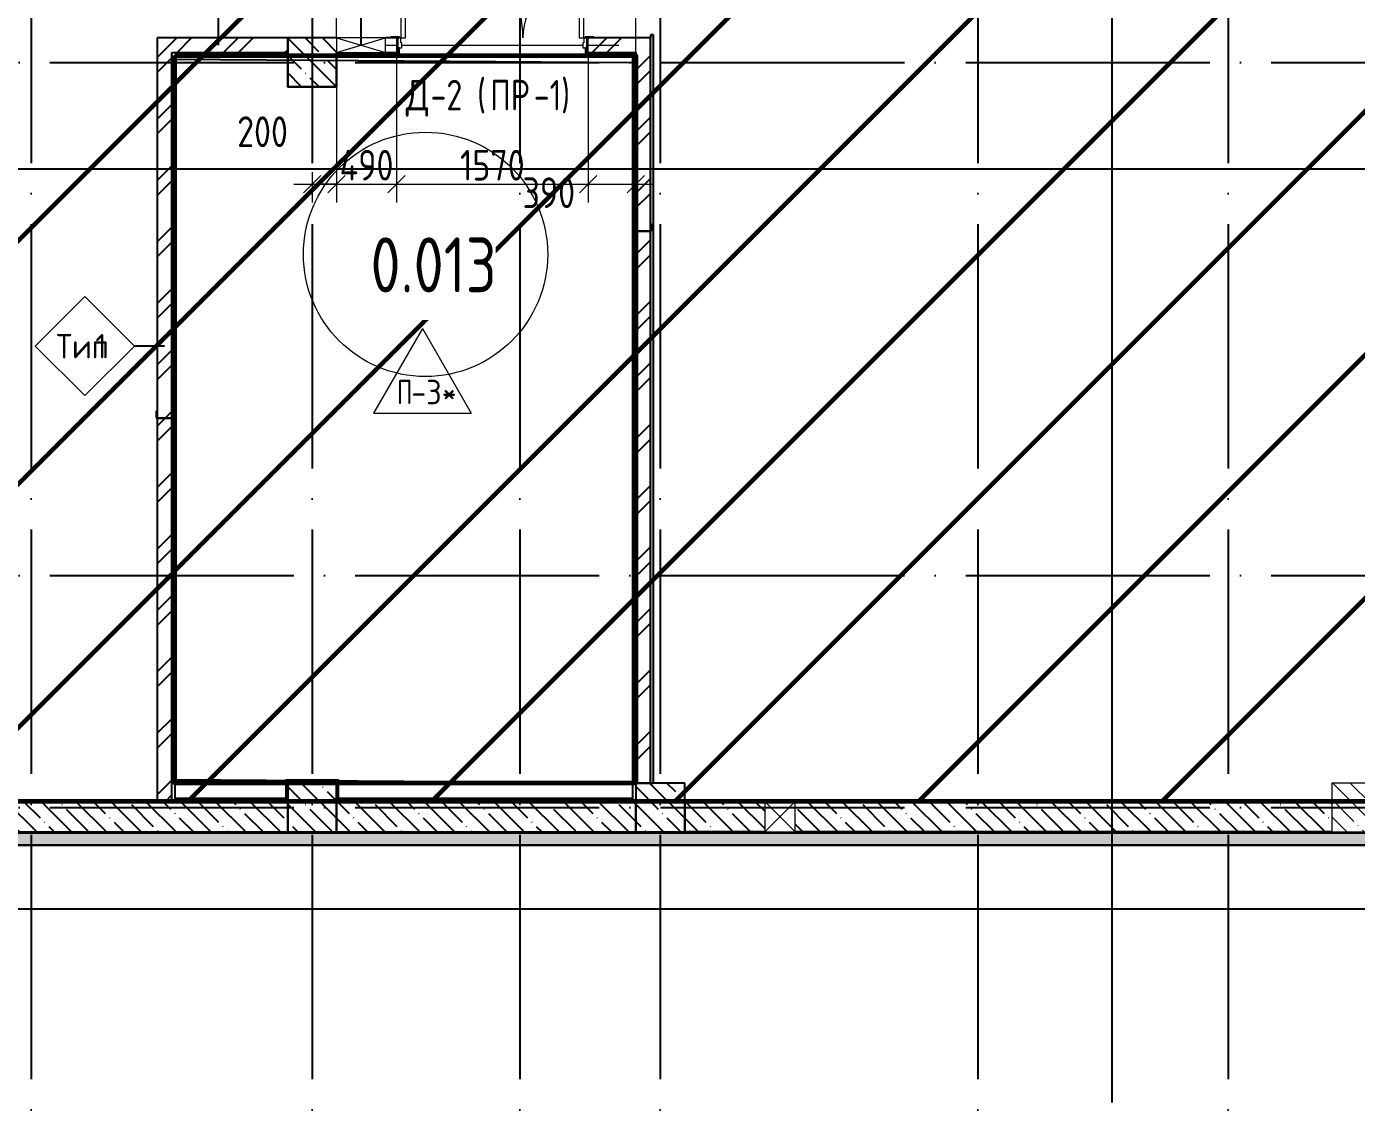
# Model space of a CAD drawing. Header units: millimetres. Extents: x -68946 to 288321, y -402657 to 324925.
# Drawn here: x 90517 to 101406, y 141134 to 150015 of the extents above; entities that cross this region are included whole.
import ezdxf

# ---------------------------------------------------------------- set-up
doc = ezdxf.new("R2010")
doc.units = ezdxf.units.MM
doc.linetypes.add('ADSK_Линия сетки', pattern=[2500, 2000, -250, 0, -250])
doc.layers.get('Defpoints').update_dxf_attribs({"color": 250})
for name, color, linetype, lineweight in [('3.4) ПТ-5         4 вып', 150, 'Continuous', 60), ('A-ANNO-DIMS', 250, 'Continuous', 9), ('A-AREA-BNDY', 7, 'Continuous', 5), ('A-AREA-IDEN', 250, 'Continuous', 9), ('A-DETL-1', 250, 'Continuous', 53), ('A-DETL-GENF', 250, 'Continuous', 9), ('A-DETL-GENF-1', 250, 'Continuous', 5), ('A-DOOR', 250, 'Continuous', 5), ('A-DOOR-1', 250, 'Continuous', 13), ('A-DOOR-FRAM', 250, 'Continuous', 5), ('A-DOOR-IDEN', 7, 'Continuous', 9), ('A-FLOR-IDEN', 7, 'Continuous', 9), ('A-GENM-1', 250, 'Continuous', 5), ('A-GENM-2', 250, 'Continuous', 5), ('A-GLAZ', 250, 'Continuous', 5), ('A-GLAZ-IDEN', 7, 'Continuous', 9), ('A-WALL', 250, 'Continuous', 9), ('A-WALL-1', 250, 'Continuous', 50), ('A-WALL-2', 250, 'Continuous', 5), ('A-WALL-3', 250, 'Continuous', 13), ('A-WALL-FNSH-1', 250, 'Continuous', 5), ('A-WALL-IDEN', 7, 'Continuous', 9), ('G-ANNO-SYMB-3', 250, 'Continuous', 9), ('I-WALL-1', 250, 'Continuous', 5), ('S-COLS', 7, 'Continuous', 9), ('S-COLS-1', 250, 'Continuous', 5), ('S-COLS-2', 250, 'Continuous', 5), ('Оси-1', 250, 'ADSK_Линия сетки', 9)]:
    doc.layers.add(name, color=color, linetype=linetype, lineweight=lineweight)
doc.layers.add('A-GLAZ-1', color=7, linetype='Continuous', lineweight=5, true_color=0x7f7f7f)
doc.styles.add('GOST Common_1', font='', dxfattribs={"width": 0.9, "height": 250})
doc.styles.add('GOST Common_2', font='', dxfattribs={"width": 0.8, "height": 349.9999999999996})
doc.styles.add('ISOCPEUR', font='isocpeur.ttf', dxfattribs={"width": 0.8, "height": 99.99999999999997})
doc.styles.add('ISOCPEUR_1', font='isocpeur.ttf', dxfattribs={"width": 0.9, "height": 249.9999999999997})
doc.styles.add('А3', font='ГОСТ тип А.ttf')
doc.styles.get('GOST Common_1').set_extended_font_data('GOST Common')
doc.styles.get('GOST Common_2').set_extended_font_data('GOST Common')
doc.dimstyles.new('ADSK_Основной_2_5_мм', dxfattribs={"dimscale": 304.8, "dimtxt": 0.8248974707039101, "dimasz": 0.4639107611548557, "dimexe": 0.4921259842519685, "dimexo": 0.001614586562506458, "dimgap": 0.09842519685039369, "dimtad": 1, "dimdec": 0, "dimlfac": 304.8, "dimdsep": 46, "dimtxsty": 'GOST Common_1', "dimblk1": 'OBLIQUE', "dimblk2": 'OBLIQUE', "dimsah": 1, "dimcen": 0.09, "dimdle": 0.4921259842519685, "dimazin": 0, "dimtfac": 1, "dimtdec": 4, "dimtix": 1, "dimtmove": 0, "dimatfit": 3, "dimfxl": 1, "dimtvp": 1, "dimtolj": 1, "dimtzin": 0, "dimlwd": 9, "dimlwe": 9, "dimarcsym": 2})
doc.dimstyles.new('ADSK_Основной_2_5_мм_1', dxfattribs={"dimscale": 304.8, "dimtxt": 0.8248974707039101, "dimasz": 0.4639107611548557, "dimexe": 0.4921259842519685, "dimexo": 0.001614586562506458, "dimgap": 0.09842519685039369, "dimtad": 1, "dimdec": 0, "dimlfac": 304.8, "dimdsep": 46, "dimtxsty": 'GOST Common_1', "dimblk1": 'OBLIQUE', "dimblk2": 'OBLIQUE', "dimsah": 1, "dimcen": 0.09, "dimdle": 0.4921259842519685, "dimazin": 0, "dimtfac": 1, "dimtdec": 4, "dimtix": 1, "dimtmove": 1, "dimatfit": 3, "dimfxl": 1, "dimtvp": 1, "dimtolj": 1, "dimtzin": 0, "dimlwd": 9, "dimlwe": 9, "dimarcsym": 2})
pattern_1 = [(45, (12755.57844451608, 117197.2719631676), (-251.4471713899363, 251.4471713899363), []), (45, (12755.57844451608, 117578.2719631676), (-251.4471713899363, 251.4471713899363), [])]
pattern_2 = [(135, (12755.57844451608, 117197.2719631676), (-142.5612123685822, -142.5612123685822), []), (135, (12898.14044451607, 117197.2719631676), (-142.5612123685822, -142.5612123685822), [252.016, -50.403, 3.353, -47.05])]

# ---------------------------------------------------------------- blocks, each defined once
blk = doc.blocks.new('Дверь_СКБ_2Ст - СОШ_Дв_1570_1550_x2100h _пр_ завертка-35617996-АР1_Маркировочный план подвала_ Блок 2_ 3')
at = {"layer": 'A-DOOR'}
h = blk.add_hatch(dxfattribs=at)
h.set_pattern_fill('FP_10', color=256, style=0, pattern_type=2)
h.set_pattern_definition([(135, (1501.411, 124.685), (-14.14213562373095, -14.14213562373095), []), (225, (1501.411, 124.685), (14.14213562373095, -14.14213562373095), [])])
h.paths.add_polyline_path([(797.4999999999529, 60.00000000011197), (787.4999999999509, 60.00000000011197), (787.4999999999509, -59.99999999989973), (797.4999999999529, -59.99999999989973)])
at = {"layer": 'A-DOOR-FRAM'}
h = blk.add_hatch(dxfattribs=at)
h.set_pattern_fill('FP_11', color=256, style=0, pattern_type=2)
h.set_pattern_definition([(45, (-621.384, 124.685), (-14.14213562373095, 14.14213562373095), []), (135, (-621.384, 124.685), (-14.14213562373095, -14.14213562373095), [])])
h.paths.add_polyline_path([(-762.5000000000518, 60.00000000010764), (-772.5000000000496, 60.00000000010764), (-772.500000000054, -59.99999999989973), (-762.5000000000518, -59.99999999989973)])
at = {"layer": 'A-DOOR'}
for centre, radius, start, end in [((-737.5000000000126, 59.99999999999682), 1000.000000000001, 1.399444059843948e-13, 90.00000000000017), ((762.4999999999858, 60.00000000000166), 499.9999999999999, 89.99999999999984, 179.9999999999998)]:
    blk.add_arc(centre, radius, start, end, dxfattribs=at)
at = {"layer": 'A-DOOR-1'}
for p, q in [((-737.500000000014, 1059.999999999996), (-737.5000000000091, 59.99999999999624)), ((-697.5000000000139, 1059.999999999997), (-737.500000000014, 1059.999999999996)), ((-697.5000000000091, 59.99999999999638), (-697.5000000000139, 1059.999999999997)), ((762.499999999994, 560.0000000000074), (722.499999999994, 560.0000000000076)), ((722.499999999994, 560.0000000000076), (722.4999999999916, 60.00000000000734)), ((762.4999999999915, 60.00000000000713), (762.499999999994, 560.0000000000074)), ((-737.5000000000091, 59.99999999999624), (-697.5000000000091, 59.99999999999638)), ((722.4999999999916, 60.00000000000734), (762.4999999999915, 60.00000000000713))]:
    blk.add_line(p, q, dxfattribs=at)
at = {"layer": 'A-DOOR-FRAM'}
for p, q in [((-747.5000000000055, 67.99999999999713), (-817.5000000000058, 67.99999999999713)), ((-817.5000000000058, 67.99999999999713), (-817.5000000000058, 59.99999999999623)), ((-817.5000000000058, 59.99999999999623), (-747.5000000000055, 59.99999999999623)), ((-762.5000000000057, 59.99999999999682), (-772.500000000006, 59.99999999999682)), ((-772.500000000006, 59.99999999999682), (-772.500000000006, -60.00000000001034)), ((-737.5000000000085, 60.00000000000005), (-762.5000000000088, 60.00000000000005)), ((-762.5000000000088, 60.00000000000005), (-762.5000000000088, -19.99999999999992)), ((-762.5000000000057, -60.00000000001034), (-762.5000000000057, 59.99999999999682)), ((-747.5000000000055, 59.99999999999623), (-747.5000000000055, 67.99999999999713)), ((-737.5000000000085, 20.00000000000079), (-737.5000000000085, 60.00000000000005)), ((-727.5000000000097, 20.00000000000079), (-737.5000000000085, 20.00000000000079)), ((-727.5000000000097, -19.99999999999992), (-727.5000000000097, 20.00000000000079)), ((762.499999999991, 20.00000000000079), (752.4999999999906, 20.00000000000079)), ((752.4999999999906, 20.00000000000079), (752.4999999999906, -19.99999999999992)), ((762.499999999991, 60.00000000000005), (762.499999999991, 20.00000000000079)), ((787.4999999999912, 60.00000000000005), (762.499999999991, 60.00000000000005)), ((842.4999999999952, 67.99999999998292), (772.4999999999952, 67.99999999998292)), ((772.4999999999952, 67.99999999998292), (772.4999999999952, 59.99999999997173)), ((772.4999999999952, 59.99999999997173), (842.4999999999952, 59.99999999997171)), ((787.4999999999912, -19.99999999999992), (787.4999999999912, 60.00000000000005)), ((797.4999999999958, 59.99999999999655), (787.4999999999945, 59.99999999999655)), ((787.4999999999945, 59.99999999999655), (787.4999999999945, -60.00000000001062)), ((797.4999999999958, -60.00000000001062), (797.4999999999958, 59.99999999999655)), ((842.4999999999952, 59.99999999997171), (842.4999999999952, 67.99999999998292)), ((-747.5000000000055, -60.0000000000035), (-817.5000000000058, -60.0000000000035)), ((-817.5000000000058, -60.0000000000035), (-817.5000000000058, -67.99999999999845)), ((-817.5000000000058, -67.99999999999845), (-747.5000000000055, -67.99999999999845)), ((-772.500000000006, -60.00000000001034), (-762.5000000000057, -60.00000000001034)), ((-762.5000000000088, -19.99999999999992), (-727.5000000000097, -19.99999999999992)), ((-747.5000000000055, -20.0000000000162), (-762.5000000000057, -20.0000000000162)), ((-762.5000000000057, -20.0000000000162), (-762.5000000000057, -60.0000000000035)), ((-762.5000000000057, -60.0000000000035), (-747.5000000000055, -60.0000000000035)), ((-747.5000000000055, -60.0000000000035), (-747.5000000000055, -20.0000000000162)), ((-747.5000000000055, -67.99999999999845), (-747.5000000000055, -60.0000000000035)), ((752.4999999999906, -19.99999999999992), (787.4999999999912, -19.99999999999992)), ((787.4999999999953, -20.0000000000165), (772.4999999999949, -20.0000000000165)), ((772.4999999999949, -20.0000000000165), (772.4999999999949, -60.00000000000377)), ((772.4999999999949, -60.00000000000377), (787.4999999999953, -60.00000000000377)), ((842.4999999999952, -60.00000000000404), (772.4999999999949, -60.00000000000402)), ((772.4999999999949, -60.00000000000402), (772.4999999999949, -68.00000000001131)), ((772.4999999999949, -68.00000000001131), (842.4999999999952, -68.00000000001133)), ((787.4999999999953, -60.00000000000377), (787.4999999999953, -20.0000000000165)), ((787.4999999999945, -60.00000000001062), (797.4999999999958, -60.00000000001062)), ((842.4999999999952, -68.00000000001133), (842.4999999999952, -60.00000000000404))]:
    blk.add_line(p, q, dxfattribs=at)
blk = doc.blocks.new('BSC_Колонна _Прямоугольная - 400x400-V99-АР1_Маркировочный план подвала_ Блок 2_ 3')
at = {"layer": 'S-COLS-1'}
h = blk.add_hatch(dxfattribs=at)
h.set_pattern_fill('FP_109', color=256, style=0, pattern_type=2)
h.set_pattern_definition([(135, (-88650.00099999999, -26425.001), (-142.5612123685822, -142.5612123685822), []), (135, (-88507.439, -26425.001), (-142.5612123685822, -142.5612123685822), [252.016, -50.403, 3.353, -47.05])])
h.paths.add_polyline_path([(200.0000000000975, -199.9999999999632), (200.0000000000975, 200.0000000000325), (-199.9999999999025, 200.0000000000325), (-199.9999999998982, -199.9999999999632)])
at = {"layer": 'S-COLS-2'}
for p, q in [((199.9999999999998, 200), (-200.0000000000001, 199.9999999999997)), ((-200.0000000000001, 199.9999999999997), (-199.9999999999959, -199.9999999999999)), ((199.9999999999998, -199.9999999999926), (199.9999999999998, 200)), ((-199.9999999999959, -199.9999999999999), (199.9999999999999, -199.9999999999926))]:
    blk.add_line(p, q, dxfattribs=at)
blk = doc.blocks.new('_Wn_-As_OpeningMEP_wall__Rectangular - _Wn_-As_OpeningMEP_wall__Rectangular-35396633-АР1_Маркировочный план подвала_ Блок 2_ 3')
at = {"layer": 'A-DETL-GENF'}
for p, q in [((199.999999999991, 59.99999999999695), (-200.0000000000084, 59.99999999999837)), ((-200.0000000000084, 59.99999999999837), (-200.0000000000088, -59.99999999999901)), ((199.9999999999906, -60.00000000000044), (199.999999999991, 59.99999999999695)), ((-200.0000000000088, -59.99999999999901), (199.9999999999906, -60.00000000000044))]:
    blk.add_line(p, q, dxfattribs=at)
at = {"layer": 'A-DETL-GENF-1'}
for p, q in [((199.999999999991, -60.00000000000166), (-200.0000000000083, 59.99999999999984)), ((199.9999999999914, 59.9999999999986), (-200.0000000000088, -60.00000000000029)), ((-200.0000000000083, 59.99999999999985), (-200.0000000000088, -60.00000000000026)), ((199.999999999991, -60.00000000000166), (199.9999999999915, 59.9999999999986))]:
    blk.add_line(p, q, dxfattribs=at)
blk = doc.blocks.new('ADSK_КолоннаНесущая_Швеллер_Гнутый_ГОСТ 8278-83 - 140х60х5_таб_1-V103-АР1_Маркировочный план подвала_ Блок 2_ 3')
at = {"layer": 'S-COLS-2'}
for p, q in [((-16.20000000000065, 58.00000000000414), (-16.20000000000065, -57.99999999998681)), ((-11.20000000000178, -57.99999999998681), (-11.20000000000178, 58.00000000000414)), ((43.80000000000304, 70.0000000000014), (-4.199999999999045, 70.0000000000014)), ((-4.199999999999045, 65.00000000000254), (43.80000000000304, 65.00000000000254)), ((43.80000000000304, 65.00000000000254), (43.80000000000304, 70.0000000000014)), ((43.80000000000304, -65.00000000000254), (-4.199999999999045, -65.00000000000254)), ((-4.199999999999045, -70.0000000000014), (43.80000000000304, -70.0000000000014)), ((43.80000000000304, -70.0000000000014), (43.80000000000304, -65.00000000000254))]:
    blk.add_line(p, q, dxfattribs=at)
for centre, radius, start, end in [((-4.199999999999766, 58.00000000000545), 11.99999999999999, 89.99999999999994, 179.9999999999999), ((-4.199999999999647, 58.00000000000473), 6.999999999999994, 90.00000000000017, 180.0000000000004), ((-4.199999999999769, -57.99999999999452), 12.00000000000001, 179.9999999999998, 269.9999999999994), ((-4.199999999999649, -57.99999999999524), 7.000000000000007, 180.0000000000002, 269.9999999999997)]:
    blk.add_arc(centre, radius, start, end, dxfattribs=at)
blk = doc.blocks.new('_Wn_-As_OpeningMEP_wall__Rectangular - _Wn_-As_OpeningMEP_wall__Rectangular-32494703-АР1_Маркировочный план подвала_ Блок 2_ 3')
at = {"layer": 'A-DETL-GENF'}
for p, q in [((124.9999999999912, 124.9999999999972), (-125.0000000000082, 124.9999999999981)), ((-125.0000000000082, 124.9999999999981), (-125.0000000000091, -124.9999999999993)), ((124.9999999999904, -125.0000000000002), (124.9999999999912, 124.9999999999972)), ((-125.0000000000091, -124.9999999999993), (124.9999999999904, -125.0000000000002))]:
    blk.add_line(p, q, dxfattribs=at)
at = {"layer": 'A-DETL-GENF-1'}
for p, q in [((124.9999999999908, -125.0000000000014), (-125.000000000008, 124.9999999999997)), ((124.9999999999917, 124.9999999999989), (-125.000000000009, -125.0000000000005)), ((-125.0000000000081, 124.9999999999996), (-125.000000000009, -125.0000000000006)), ((124.9999999999908, -125.0000000000014), (124.9999999999917, 124.9999999999989))]:
    blk.add_line(p, q, dxfattribs=at)
blk = doc.blocks.new('Ом_Перемычка из уголков - A1-1_57 63x100x6-34134791-АР1_Маркировочный план подвала_ Блок 2_ 3')
at = {"layer": 'A-GENM-2'}
for p, q in [((-749.9463801531961, 7.720588817202244e-12), (-660.0000000000214, 7.573705474304802e-12)), ((-615.0000000000254, 7.50022002198167e-12), (864.9999999999724, 5.083365145576259e-12)), ((909.9999999999768, 5.009879693253115e-12), (1159.999999999993, 4.601627180346769e-12))]:
    blk.add_line(p, q, dxfattribs=at)
blk = doc.blocks.new('AAR_СКБ_Марка_Помещения - Номер-17325395-АР1_Маркировочный план подвала_ Блок 2_ 3')
at = {"layer": 'A-AREA-IDEN'}
blk.add_circle((4.316872474784324e-17, 1.501677219884991), 4.000000000000004, dxfattribs=at)
blk = doc.blocks.new('_Oblique')
at = {"color": 0, "linetype": 'ByBlock', "lineweight": -2}
blk.add_line((-0.5, -0.5), (0.5, 0.5), dxfattribs=at)
blk = doc.blocks.new('*D5503')
at = {"layer": 'A-ANNO-DIMS', "color": 0, "lineweight": 9, "transparency": 16777216}
for p, q in [((93055.57844451722, 149922.7319270347), (93055.57844451722, 151128.3793974077)), ((93545.5248246704, 150922.7319270347), (93545.5248246704, 151128.3793974077)), ((93055.57844451722, 150978.3793974077), (92914.17844451722, 150978.3793974077)), ((93055.57844451722, 150978.3793974077), (93545.5248246704, 150978.3793974077)), ((93545.5248246704, 150978.3793974077), (93686.9248246704, 150978.3793974077))]:
    blk.add_line(p, q, dxfattribs=at)
at = {"layer": 'Defpoints', "color": 0, "transparency": 16777216}
for p in [(93545.5248246704, 150978.3793974077), (93545.5248246704, 150922.2398010505), (93055.57844451722, 149922.2398010504)]:
    blk.add_point(p, dxfattribs=at)
at = {"layer": 'A-ANNO-DIMS', "color": 0, "lineweight": 9, "transparency": 16777216, "xscale": 141.4, "yscale": 141.4, "zscale": 141.4}
blk.add_blockref('_Oblique', (93055.57844451722, 150978.3793974077), dxfattribs=at)
at = {"layer": 'A-ANNO-DIMS', "color": 0, "lineweight": 9, "transparency": 16777216, "xscale": 141.4, "yscale": 141.4, "zscale": 141.4, "rotation": 180}
blk.add_blockref('_Oblique', (93545.5248246704, 150978.3793974077), dxfattribs=at)
at = {"layer": 'A-ANNO-DIMS', "color": 0, "lineweight": 25, "transparency": 16777216, "insert": (93300.55163459381, 151134.093771943), "char_height": 251.4287490705518, "width": 593.2013876376408, "attachment_point": 5, "style": 'А3'}
blk.add_mtext('\\A1;490', dxfattribs=at)
blk = doc.blocks.new('*D5505')
at = {"layer": 'A-ANNO-DIMS', "color": 0, "lineweight": 9, "transparency": 16777216}
for p, q in [((95115.52482467037, 150922.7319270347), (95115.52482467037, 151128.3793974077)), ((95505.52482467037, 149802.7319270347), (95505.52482467037, 151128.3793974077)), ((95115.52482467037, 150978.3793974077), (94974.12482467038, 150978.3793974077)), ((95115.52482467037, 150978.3793974077), (95505.52482467037, 150978.3793974077)), ((95505.52482467037, 150978.3793974077), (95646.92482467036, 150978.3793974077))]:
    blk.add_line(p, q, dxfattribs=at)
at = {"layer": 'Defpoints', "color": 0, "transparency": 16777216}
for p in [(95115.52482467037, 150922.2398010504), (95505.52482467037, 150978.3793974077), (95505.52482467037, 149802.2398010504)]:
    blk.add_point(p, dxfattribs=at)
at = {"layer": 'A-ANNO-DIMS', "color": 0, "lineweight": 9, "transparency": 16777216, "xscale": 141.4, "yscale": 141.4, "zscale": 141.4}
blk.add_blockref('_Oblique', (95115.52482467037, 150978.3793974077), dxfattribs=at)
at = {"layer": 'A-ANNO-DIMS', "color": 0, "lineweight": 9, "transparency": 16777216, "xscale": 141.4, "yscale": 141.4, "zscale": 141.4, "rotation": 180}
blk.add_blockref('_Oblique', (95505.52482467037, 150978.3793974077), dxfattribs=at)
at = {"layer": 'A-ANNO-DIMS', "color": 0, "lineweight": 25, "transparency": 16777216, "insert": (95310.52482467037, 151134.093771943), "char_height": 251.4287490705518, "width": 567.6323623084321, "attachment_point": 5, "style": 'А3'}
blk.add_mtext('\\A1;390', dxfattribs=at)
blk = doc.blocks.new('*D5556')
at = {"layer": 'A-ANNO-DIMS', "color": 0, "lineweight": 9, "transparency": 16777216}
for p, q in [((93055.57844451722, 149521.7476750662), (93055.57844451722, 148574.7863892103)), ((92855.57844451719, 148824.2791620859), (92855.57844451719, 148574.7863892103)), ((92705.57844451719, 148724.7863892103), (93205.57844451722, 148724.7863892103))]:
    blk.add_line(p, q, dxfattribs=at)
at = {"layer": 'Defpoints', "color": 0, "transparency": 16777216}
for p in [(93055.57844451722, 149522.2398010505), (92855.57844451719, 148824.7712880701), (93055.57844451722, 148724.7863892103)]:
    blk.add_point(p, dxfattribs=at)
at = {"layer": 'A-ANNO-DIMS', "color": 0, "lineweight": 9, "transparency": 16777216, "xscale": 141.4, "yscale": 141.4, "zscale": 141.4, "rotation": 180}
blk.add_blockref('_Oblique', (92855.57844451719, 148724.7863892103), dxfattribs=at)
at = {"layer": 'A-ANNO-DIMS', "color": 0, "lineweight": 9, "transparency": 16777216, "xscale": 141.4, "yscale": 141.4, "zscale": 141.4}
blk.add_blockref('_Oblique', (93055.57844451722, 148724.7863892103), dxfattribs=at)
at = {"layer": 'A-ANNO-DIMS', "color": 0, "lineweight": 25, "transparency": 16777216, "insert": (92241.1080139351, 149280.0651306254), "char_height": 251.4287490705518, "width": 567.6323623084321, "attachment_point": 1, "line_spacing_factor": 1.022761013168346, "style": 'А3'}
blk.add_mtext('\\A1;200', dxfattribs=at)
blk = doc.blocks.new('*D5557')
at = {"layer": 'A-ANNO-DIMS', "color": 0, "lineweight": 9, "transparency": 16777216}
for p, q in [((93545.5248246704, 149761.7476750662), (93545.5248246704, 148574.7863892103)), ((93055.57844451722, 149521.7476750662), (93055.57844451722, 148574.7863892103)), ((93055.57844451722, 148724.7863892103), (92914.17844451722, 148724.7863892103)), ((93055.57844451722, 148724.7863892103), (93545.5248246704, 148724.7863892103)), ((93545.5248246704, 148724.7863892103), (93686.9248246704, 148724.7863892103))]:
    blk.add_line(p, q, dxfattribs=at)
at = {"layer": 'Defpoints', "color": 0, "transparency": 16777216}
for p in [(93545.5248246704, 149762.2398010504), (93055.57844451722, 149522.2398010505), (93545.5248246704, 148724.7863892103)]:
    blk.add_point(p, dxfattribs=at)
at = {"layer": 'A-ANNO-DIMS', "color": 0, "lineweight": 9, "transparency": 16777216, "xscale": 141.4, "yscale": 141.4, "zscale": 141.4}
blk.add_blockref('_Oblique', (93055.57844451722, 148724.7863892103), dxfattribs=at)
at = {"layer": 'A-ANNO-DIMS', "color": 0, "lineweight": 9, "transparency": 16777216, "xscale": 141.4, "yscale": 141.4, "zscale": 141.4, "rotation": 180}
blk.add_blockref('_Oblique', (93545.5248246704, 148724.7863892103), dxfattribs=at)
at = {"layer": 'A-ANNO-DIMS', "color": 0, "lineweight": 25, "transparency": 16777216, "insert": (93300.55163459381, 148880.5007637456), "char_height": 251.4287490705518, "width": 593.2013876376408, "attachment_point": 5, "style": 'А3'}
blk.add_mtext('\\A1;490', dxfattribs=at)
blk = doc.blocks.new('*D5558')
at = {"layer": 'A-ANNO-DIMS', "color": 0, "lineweight": 9, "transparency": 16777216}
for p, q in [((93545.5248246704, 149761.7476750662), (93545.5248246704, 148574.7863892103)), ((95115.52482467037, 149761.7476750661), (95115.52482467037, 148574.7863892103)), ((93395.5248246704, 148724.7863892103), (95265.52482467037, 148724.7863892103))]:
    blk.add_line(p, q, dxfattribs=at)
at = {"layer": 'Defpoints', "color": 0, "transparency": 16777216}
for p in [(93545.5248246704, 149762.2398010504), (95115.52482467037, 149762.2398010504), (95115.52482467037, 148724.7863892103)]:
    blk.add_point(p, dxfattribs=at)
at = {"layer": 'A-ANNO-DIMS', "color": 0, "lineweight": 9, "transparency": 16777216, "xscale": 141.4, "yscale": 141.4, "zscale": 141.4, "rotation": 180}
blk.add_blockref('_Oblique', (93545.5248246704, 148724.7863892103), dxfattribs=at)
at = {"layer": 'A-ANNO-DIMS', "color": 0, "lineweight": 9, "transparency": 16777216, "xscale": 141.4, "yscale": 141.4, "zscale": 141.4}
blk.add_blockref('_Oblique', (95115.52482467037, 148724.7863892103), dxfattribs=at)
at = {"layer": 'A-ANNO-DIMS', "color": 0, "lineweight": 25, "transparency": 16777216, "insert": (94330.52482467038, 148880.5007637456), "char_height": 251.4287490705518, "width": 700.5912940203172, "attachment_point": 5, "style": 'А3'}
blk.add_mtext('\\A1;1570', dxfattribs=at)
blk = doc.blocks.new('*D5559')
at = {"layer": 'A-ANNO-DIMS', "color": 0, "lineweight": 9, "transparency": 16777216}
for p, q in [((95115.52482467037, 149761.7476750661), (95115.52482467037, 148574.7863892103)), ((95505.52482467037, 148824.2791620859), (95505.52482467037, 148574.7863892103)), ((94965.52482467037, 148724.7863892103), (95655.52482467037, 148724.7863892103))]:
    blk.add_line(p, q, dxfattribs=at)
at = {"layer": 'Defpoints', "color": 0, "transparency": 16777216}
for p in [(95115.52482467037, 149762.2398010504), (95505.52482467037, 148824.7712880701), (95505.52482467037, 148724.7863892103)]:
    blk.add_point(p, dxfattribs=at)
at = {"layer": 'A-ANNO-DIMS', "color": 0, "lineweight": 9, "transparency": 16777216, "xscale": 141.4, "yscale": 141.4, "zscale": 141.4, "rotation": 180}
blk.add_blockref('_Oblique', (95115.52482467037, 148724.7863892103), dxfattribs=at)
at = {"layer": 'A-ANNO-DIMS', "color": 0, "lineweight": 9, "transparency": 16777216, "xscale": 141.4, "yscale": 141.4, "zscale": 141.4}
blk.add_blockref('_Oblique', (95505.52482467037, 148724.7863892103), dxfattribs=at)
at = {"layer": 'A-ANNO-DIMS', "color": 0, "lineweight": 25, "transparency": 16777216, "insert": (94577.87318271873, 148780.5621163854), "char_height": 251.4287490705518, "width": 567.6323623084321, "attachment_point": 1, "line_spacing_factor": 1.022761013168346, "style": 'А3'}
blk.add_mtext('\\A1;390', dxfattribs=at)
blk = doc.blocks.new('ADSK_Марка_Стена - Типоразмер_ADSK_Марка-30564887-АР1_Маркировочный план подвала_ Блок 2_ 3')
at = {"layer": 'A-WALL-IDEN'}
for p, q in [((-0.1562499999999698, 4.369669002868597), (-4.21341900286861, 0.3125000000000241)), ((3.900919002868596, 0.3124999999999736), (-0.1562499999999698, 4.369669002868597)), ((-4.213419002868609, 0.3125000000000249), (-0.15625000000002, -3.744669002868596)), ((-0.1562500000000194, -3.744669002868597), (3.900919002868596, 0.3124999999999739))]:
    blk.add_line(p, q, dxfattribs=at)
blk = doc.blocks.new('AAR_СКБ_Марка_Перекрытия - Марка пола-17325028-АР1_Маркировочный план подвала_ Блок 2_ 3')
at = {"layer": 'A-FLOR-IDEN'}
for p, q in [((5.075939668586216e-14, 6.931689435560813), (-4.002012761559915, -1.142086425431899e-13)), ((5.287437154777308e-14, 6.931689435560813), (4.002012761560035, -1.438182906099428e-13)), ((-4.002012761559908, -1.074666292582693e-13), (4.002012761560027, -1.333313413701867e-13))]:
    blk.add_line(p, q, dxfattribs=at)

msp = doc.modelspace()

# ---------------------------------------------------------------- hatches: boundary and pattern name
at = {"layer": '3.4) ПТ-5         4 вып'}
h = msp.add_hatch(dxfattribs=at)
h.set_pattern_fill('ANSI31', color=256, scale=444)
h.set_pattern_definition([(45, (0, 0), (-996.8084294386761, 996.8084294386761), [])])
h.paths.add_polyline_path([(113915.5784445172, 156952.2731353756), (82305.578444517, 156952.2731353756), (82305.57844451701, 152972.2725492724), (87555.5784445174, 152972.2725492724), (87555.5784445174, 143672.2731353742), (113915.5784445172, 143672.2731353742)])
h.paths.add_polyline_path([(91705.52482467038, 149714.7400941018), (91705.52482467036, 143759.7728423231), (91730.52482467037, 143822.2725492718), (91730.52482467037, 149777.2398010505)], flags=16)
edge = h.paths.add_edge_path(flags=17)
edge.add_line((91705.52482467037, 143672.2731353743), (91705.52482467037, 149802.2398010505))
at = {"layer": 'A-WALL', "lineweight": 25}
msp.add_hatch(color=256, dxfattribs=at).paths.add_polyline_path([(117347.5790306116, 143414.2731353743), (117447.5790306115, 143414.2731353743), (117447.5790306115, 143422.2731353743), (82047.57844451707, 143422.2725492707), (82047.57844451707, 143414.2731353744), (117345.5790306116, 143414.2731353743)])
at = {"layer": 'A-WALL-2', "lineweight": 25}
h = msp.add_hatch(dxfattribs=at)
h.set_pattern_fill('FP_3', color=256, style=0, pattern_type=2)
h.set_pattern_definition([(0, (12755.57844451608, 117197.2719631676), (120.968, 69.84100000000001), [80.645, -161.29]), (120, (12755.57844451608, 117197.2719631676), (-120.968080225709, 69.84086104499599), [80.64499999999995, -161.2899999999999]), (59.99999999999999, (12755.57844451608, 117197.2719631676), (-8.022570897736614e-05, 139.681861044996), [0, -161.29, 80.645, 0])])
h.paths.add_polyline_path([(117345.5790306116, 143314.2731353743), (117347.5790306116, 143314.2731353743), (117347.5790306116, 143414.2731353743), (81947.57844451707, 143414.2731353744), (81947.57844451707, 143314.2731353744), (115585.5111778555, 143314.2731353743)])
at = {"layer": 'I-WALL-1', "lineweight": 25}
h = msp.add_hatch(dxfattribs=at)
h.set_pattern_fill('FP_162', color=256, style=0, pattern_type=2)
h.set_pattern_definition([(135, (12755.57844451608, 117197.2719631676), (-75.4341514169809, -75.43415141698088), [106.68, -17.78, 3.556, -17.78]), (135, (12755.57844451608, 117272.6589631676), (-75.4341514169809, -75.43415141698088), []), (49.99999999999999, (12755.57844451608, 117197.2719631676), (127.5292163441251, -11.15757736488175), [13.335, -146.685]), (355, (12755.57844451608, 117197.2719631676), (-24.66966438615434, 133.7400240917973), [10.668, -117.348]), (100.451, (12766.20544451608, 117196.3421831676), (102.8597330267147, 122.5817798152441), [11.333, -124.663]), (46.184, (12755.57844451608, 117232.8319631676), (189.7551566600782, -29.43036408047294), [20.002, -220.027]), (96.63599999999998, (12771.39144451608, 117230.3799631676), (166.1821938424822, 173.199603725585), [17, -186.995]), (351.184, (12755.57844451608, 117232.8319631676), (166.1839311258682, 173.1975740377234), [16.002, -176.022]), (21, (12773.35844451607, 117223.9419631676), (106.1302650054779, -71.58602799336629), [13.335, -146.685]), (326, (12773.35844451607, 117223.9419631676), (43.26187565103471, 128.9317513266395), [10.668, -117.348]), (71.45100000000001, (12782.20244451608, 117217.9769631676), (149.3919756976102, 57.34505225531355), [11.333, -124.663]), (37.50000000000001, (12755.57844451608, 117197.2719631676), (2.162228154586231, 59.18835746502445), [3.353, -112.573, 3.353, -115.773, -117.792]), (37.50000000000001, (12755.57844451608, 117197.2719631676), (2.162228154586231, 59.18835746502445), [-235.052, 3.353, -114.44]), (7.499999999999999, (12755.57844451608, 117197.2719631676), (46.77385718071568, 70.12615242859124), [3.353, -64.567, 3.353, -109.906, -44.894]), (7.499999999999999, (12755.57844451608, 117197.2719631676), (46.77385718071568, 70.12615242859124), [-181.178, 3.353, -41.542]), (327.5, (12715.92944451608, 117197.2719631676), (94.91367126303646, -4.010093312161743), [3.353, -41.097, 3.353, -135.331, -184.023]), (327.5, (12715.92944451608, 117197.2719631676), (94.91367126303646, -4.010093312161743), [-183.134, 3.353, -180.67]), (317.5, (12698.14944451608, 117197.2719631676), (103.690570665088, 17.79881895375078), [3.353, -54.432, 3.353, -88.74799999999999, -130.683]), (317.5, (12698.14944451608, 117197.2719631676), (103.690570665088, 17.79881895375078), [-149.885, 3.353, -127.33])])
h.paths.add_polyline_path([(95650.52482467046, 143822.2725492723), (95650.52482467046, 149947.2398010505), (95625.52482467046, 149947.2398010505), (95625.52482467046, 143822.2725492723)])
h = msp.add_hatch(dxfattribs=at)
h.set_pattern_fill('FP_2', color=256, style=0, pattern_type=2)
h.set_pattern_definition(pattern_1)
h.paths.add_polyline_path([(91585.52482467043, 143672.2731353744), (91705.52482467046, 143672.2731353744), (91705.52482467046, 149922.2398010505), (91585.52482467043, 149922.2398010505), (91585.52482467043, 146457.2981122036)])
h = msp.add_hatch(dxfattribs=at)
h.set_pattern_fill('FP_2', color=256, style=0, pattern_type=2)
h.set_pattern_definition(pattern_1)
h.paths.add_polyline_path([(95160.52482467046, 149802.2398010505), (95505.52482467046, 149802.2398010505), (95505.52482467046, 149922.2398010505), (95115.52482467046, 149922.2398010505), (95115.52482467046, 149802.2398010505)])
h.paths.add_polyline_path([(93455.57844451728, 149802.2398010505), (93545.52482467046, 149802.2398010505), (93545.52482467046, 149922.2398010505), (93455.57844451728, 149922.2398010505), (93455.57844451728, 149900.2097054)])
h.paths.add_polyline_path([(91705.52482467046, 149802.2398010505), (92655.57844451728, 149802.2398010505), (92655.57844451728, 149922.2398010505), (91705.52482467046, 149922.2398010505)])
h = msp.add_hatch(dxfattribs=at)
h.set_pattern_fill('FP_2', color=256, style=0, pattern_type=2)
h.set_pattern_definition(pattern_1)
h.paths.add_polyline_path([(95505.52482467043, 143822.2725492718), (95625.52482467043, 143822.2725492718), (95625.52482467046, 149922.2398010505), (95505.52482467046, 149922.2398010505), (95505.52482467046, 146457.2981122036)])
h = msp.add_hatch(dxfattribs=at)
h.set_pattern_fill('FP_1', color=256, style=0, pattern_type=2)
h.set_pattern_definition(pattern_2)
h.paths.add_polyline_path([(92655.57844451725, 143422.2731353744), (92655.57844451725, 143672.2731353743), (87755.57844451696, 143672.2731353744), (87755.57844451696, 143422.2731353744), (90798.91963810328, 143422.2731353744)])
h = msp.add_hatch(dxfattribs=at)
h.set_pattern_fill('FP_1', color=256, style=0, pattern_type=2)
h.set_pattern_definition(pattern_2)
h.paths.add_polyline_path([(95505.57857412167, 143422.2731353744), (95505.57857412167, 143672.2731353743), (93055.57844451725, 143672.2731353743), (93055.57844451725, 143422.2731353744), (93552.98536474243, 143422.2731353744)])
h = msp.add_hatch(dxfattribs=at)
h.set_pattern_fill('FP_1', color=256, style=0, pattern_type=2)
h.set_pattern_definition(pattern_2)
h.paths.add_polyline_path([(101205.5790306116, 143422.2731353743), (101205.5790306116, 143672.2731353743), (96811.31904787652, 143672.2731353743), (96811.31904787652, 143422.2731353744)])
h.paths.add_polyline_path([(96307.05109138155, 143422.2731353744), (96561.31904787652, 143422.2731353744), (96561.31904787652, 143672.2731353743), (95905.5785741217, 143672.2731353743), (95905.5785741217, 143422.2731353744)])
at = {"layer": 'S-COLS-1', "lineweight": 25}
h = msp.add_hatch(dxfattribs=at)
h.set_pattern_fill('FP_1', color=256, style=0, pattern_type=2)
h.set_pattern_definition(pattern_2)
h.paths.add_polyline_path([(92655.5784445173, 149522.2398010505), (93055.5784445173, 149522.2398010505), (93055.5784445173, 149922.2398010505), (92655.57844451728, 149922.2398010505), (92655.57844451728, 149802.2398010505)])
h = msp.add_hatch(dxfattribs=at)
h.set_pattern_fill('FP_1', color=256, style=0, pattern_type=2)
h.set_pattern_definition(pattern_2)
h.paths.add_polyline_path([(92655.57844451728, 143422.2725492722), (93055.57844451725, 143422.2725492722), (93055.57844451725, 143822.2725492722), (92655.57844451725, 143822.2725492722), (92655.57844451728, 143672.2731353743)])
h = msp.add_hatch(dxfattribs=at)
h.set_pattern_fill('FP_1', color=256, style=0, pattern_type=2)
h.set_pattern_definition(pattern_2)
h.paths.add_polyline_path([(95505.5785741217, 143422.2725492718), (95905.5785741217, 143422.2725492718), (95905.5785741217, 143822.2725492718), (95505.57857412167, 143822.2725492718), (95505.57857412167, 143672.2731353743)])

# ---------------------------------------------------------------- linework, layer by layer
at = {"layer": '3.4) ПТ-5         4 вып'}
for points in [[(113915.5784445172, 143672.2731353742), (82305.57844451701, 143672.2731353742), (82305.57844451701, 156952.2731353756), (113915.5784445172, 156952.2731353756)], [(91730.52482467037, 149777.2398010505), (95505.52482467034, 149777.2398010505), (95505.52482467034, 143822.2725492718), (91730.52482467037, 143822.2725492718)]]:
    msp.add_lwpolyline(points, close=True, dxfattribs=at)
at = {"layer": 'A-AREA-BNDY', "lineweight": 25, "flags": 128}
msp.add_lwpolyline([(93055.57844451722, 149777.2398010505), (93055.57844451722, 149522.2398010505), (92655.57844451722, 149522.2398010504), (92655.57844451719, 149777.2398010505), (91730.52482467037, 149777.2398010505), (91730.52482467037, 143697.2731353743), (92643.07844451716, 143697.2731353743), (92643.07844451716, 143847.2725492722), (93068.07844451719, 143847.2725492722), (93068.07844451719, 143697.2731353743), (95480.52482467034, 143697.2731353743), (95480.52482467034, 149777.2398010505)], close=True, dxfattribs=at)
at = {"layer": 'A-DETL-1', "lineweight": 25}
for p, q in [((117345.5790306114, 143312.2731353742), (81945.57844451698, 143312.2731353744)), ((81425.57844451696, 142792.2731353744), (116825.5790306114, 142792.2731353742))]:
    msp.add_line(p, q, dxfattribs=at)
at = {"layer": 'A-GLAZ-IDEN', "lineweight": 25}
msp.add_line((93255.57844451719, 149862.2398010505), (93255.57844451719, 150259.313336965), dxfattribs=at)
at = {"layer": 'A-WALL-1', "lineweight": 25}
for p, q in [((92655.57844451719, 149922.2398010505), (91585.52482467034, 149922.2398010505)), ((91585.52482467034, 149922.2398010505), (91585.52482467034, 143672.2731353743)), ((92655.57844451719, 149802.2398010505), (92655.57844451719, 149922.2398010505)), ((93500.52482467037, 149922.2398010504), (93455.57844451722, 149922.2398010504)), ((95625.52482467037, 149922.2398010504), (95160.5248246704, 149922.2398010504)), ((95625.52482467034, 143822.2725492718), (95625.52482467037, 149922.2398010504)), ((91705.52482467037, 149802.2398010505), (92655.57844451719, 149802.2398010505)), ((91705.52482467037, 143672.2731353743), (91705.52482467037, 149802.2398010505)), ((93455.57844451722, 149802.2398010505), (93500.52482467037, 149802.2398010505)), ((95160.5248246704, 149802.2398010504), (95505.52482467037, 149802.2398010504)), ((95505.52482467037, 149802.2398010504), (95505.52482467034, 143822.2725492718)), ((95505.52482467034, 143822.2725492718), (95625.52482467034, 143822.2725492718)), ((91585.52482467034, 143672.2731353743), (87755.57844451687, 143672.2731353743)), ((92655.57844451716, 143672.2731353743), (91705.52482467037, 143672.2731353743)), ((92655.57844451716, 143422.2731353743), (92655.57844451716, 143672.2731353743)), ((95505.57857412158, 143672.2731353743), (93055.57844451716, 143672.2731353743)), ((93055.57844451716, 143672.2731353743), (93055.57844451716, 143422.2731353743)), ((95505.57857412158, 143422.2731353743), (95505.57857412158, 143672.2731353743)), ((96561.31904787643, 143672.2731353743), (95905.57857412161, 143672.2731353743)), ((95905.57857412161, 143672.2731353743), (95905.57857412161, 143422.2731353743)), ((101205.5790306116, 143672.2731353743), (96811.31904787643, 143672.2731353743)), ((82047.57844451698, 143414.2731353744), (117447.5790306114, 143414.2731353742)), ((87755.57844451687, 143422.2731353743), (95905.57857412161, 143422.2731353743)), ((81945.57844451698, 143314.2731353744), (117347.5790306114, 143314.2731353742))]:
    msp.add_line(p, q, dxfattribs=at)
at = {"layer": 'A-WALL-3', "lineweight": 25}
for p, q in [((91585.52482467034, 143672.2731353743), (91705.52482467037, 143672.2731353743)), ((96561.31904787643, 143422.2731353743), (95905.57857412161, 143422.2731353743)), ((101205.5790306116, 143422.2731353743), (96811.31904787643, 143422.2731353743))]:
    msp.add_line(p, q, dxfattribs=at)
at = {"layer": 'A-WALL-FNSH-1', "lineweight": 25}
for p, q in [((95625.52482467037, 149947.2398010504), (95625.52482467037, 149922.2398010504)), ((95650.52482467037, 149947.2398010504), (95625.52482467037, 149947.2398010504)), ((95650.52482467037, 143822.2725492723), (95650.52482467037, 149947.2398010504)), ((92655.57844451716, 143822.2725492722), (93055.57844451716, 143822.2725492722)), ((92655.57844451716, 143672.2731353743), (92655.57844451716, 143822.2725492722)), ((93055.57844451716, 143822.2725492722), (93055.57844451716, 143672.2731353743)), ((95625.52482467037, 143822.2725492723), (95650.52482467037, 143822.2725492723)), ((95480.52482467034, 143672.2731353743), (95480.52482467034, 143697.2731353743))]:
    msp.add_line(p, q, dxfattribs=at)
at = {"layer": 'A-WALL-IDEN', "lineweight": 25}
for p, q in [((92087.4228073004, 149862.2398010505), (92087.4228073004, 150176.8903606845)), ((91645.52482467034, 147400.2108539289), (91399.43112066147, 147400.2108539289))]:
    msp.add_line(p, q, dxfattribs=at)
at = {"layer": 'G-ANNO-SYMB-3', "lineweight": 25}
for p, q in [((99402.00062104705, 153103.7272292916), (99402.00062104705, 141207.1780009053)), ((81694.52481022064, 148851.1591223185), (110004.3916938565, 148851.1591223184))]:
    msp.add_line(p, q, dxfattribs=at)
at = {"layer": 'S-COLS-2', "lineweight": 25}
for p, q in [((93055.57844451722, 149922.2398010504), (92655.57844451719, 149922.2398010504)), ((92655.57844451719, 149922.2398010504), (92655.57844451719, 149802.2398010505)), ((92655.57844451719, 149802.2398010505), (92655.57844451722, 149522.2398010504)), ((93055.57844451722, 149522.2398010505), (93055.57844451722, 149802.2398010505)), ((92655.57844451722, 149522.2398010504), (93055.57844451722, 149522.2398010505)), ((93055.57844451716, 143822.2725492722), (92655.57844451716, 143822.2725492722)), ((92655.57844451716, 143822.2725492722), (92655.57844451719, 143672.2731353743)), ((93055.57844451716, 143672.2731353743), (93055.57844451716, 143822.2725492722)), ((95625.52482467034, 143822.2725492718), (95505.57857412158, 143822.2725492718)), ((95505.57857412158, 143822.2725492718), (95505.57857412158, 143672.2731353743)), ((95905.57857412161, 143822.2725492718), (95625.52482467034, 143822.2725492718)), ((95905.57857412161, 143422.2725492718), (95905.57857412161, 143822.2725492718)), ((92655.57844451719, 143672.2731353743), (92655.57844451719, 143422.2725492722)), ((93055.57844451716, 143422.2725492722), (93055.57844451716, 143672.2731353743)), ((95505.57857412158, 143672.2731353743), (95505.57857412161, 143422.2725492718)), ((92655.57844451719, 143422.2725492722), (93055.57844451716, 143422.2725492722)), ((95505.57857412161, 143422.2725492718), (95905.57857412161, 143422.2725492718))]:
    msp.add_line(p, q, dxfattribs=at)
at = {"layer": 'Оси-1', "lineweight": 25}
for p, q in [((90555.57844451754, 178399.2770936255), (90555.5784445173, 113438.4326026845)), ((92855.5784445173, 178399.2770936255), (92855.57844451707, 113438.4326026845)), ((94555.5784445169, 178399.2770936255), (94555.57844451666, 113438.4326026845)), ((95705.57857412173, 178399.2770936255), (95705.5785741215, 113438.4326026845)), ((98305.57857412173, 178399.2770936255), (98305.5785741215, 113438.4326026845)), ((100355.5784445171, 178399.2770936255), (100355.5784445169, 113438.4326026845)), ((78205.67986342046, 149722.2729473014), (169576.4579600345, 149722.2729473011)), ((78205.67986342046, 145522.2729473014), (169576.4579600345, 145522.2729473011)), ((78205.67986342046, 143622.2725492718), (168306.4579600345, 143622.2725492715))]:
    msp.add_line(p, q, dxfattribs=at)

# ---------------------------------------------------------------- block references
at = {"layer": 'A-AREA-IDEN', "lineweight": 25, "xscale": 250, "yscale": 250, "zscale": 99.99999999999993}
msp.add_blockref('AAR_СКБ_Марка_Помещения - Номер-17325395-АР1_Маркировочный план подвала_ Блок 2_ 3', (93783.78946603595, 147775.1682233175), dxfattribs=at)
at = {"layer": 'A-DOOR', "lineweight": 25}
msp.add_blockref('Дверь_СКБ_2Ст - СОШ_Дв_1570_1550_x2100h _пр_ завертка-35617996-АР1_Маркировочный план подвала_ Блок 2_ 3', (94318.02482467037, 149862.2398010504), dxfattribs=at)
at = {"layer": 'A-FLOR-IDEN', "lineweight": 25, "xscale": 99.99999999999993, "yscale": 99.99999999999993, "zscale": 99.99999999999993}
msp.add_blockref('AAR_СКБ_Марка_Перекрытия - Марка пола-17325028-АР1_Маркировочный план подвала_ Блок 2_ 3', (93758.47021548025, 146851.5292733903), dxfattribs=at)
at = {"layer": 'A-GENM-1', "lineweight": 25}
msp.add_blockref('Ом_Перемычка из уголков - A1-1_57 63x100x6-34134791-АР1_Маркировочный план подвала_ Блок 2_ 3', (94205.5248246704, 149862.2398010504), dxfattribs=at)
at = {"layer": 'A-GLAZ', "lineweight": 25, "rotation": 180}
msp.add_blockref('_Wn_-As_OpeningMEP_wall__Rectangular - _Wn_-As_OpeningMEP_wall__Rectangular-35396633-АР1_Маркировочный план подвала_ Блок 2_ 3', (93255.57844451719, 149862.2398010505), dxfattribs=at)
at = {"layer": 'A-GLAZ-1', "lineweight": 25}
msp.add_blockref('_Wn_-As_OpeningMEP_wall__Rectangular - _Wn_-As_OpeningMEP_wall__Rectangular-32494703-АР1_Маркировочный план подвала_ Блок 2_ 3', (96686.31904787643, 143547.2731353743), dxfattribs=at)
at = {"layer": 'A-WALL-IDEN', "lineweight": 25, "xscale": 99.99999999999993, "yscale": 99.99999999999993, "zscale": 99.99999999999993}
msp.add_blockref('ADSK_Марка_Стена - Типоразмер_ADSK_Марка-30564887-АР1_Маркировочный план подвала_ Блок 2_ 3', (91009.33922037459, 147368.9608539289), dxfattribs=at)
at = {"layer": 'S-COLS', "lineweight": 25, "rotation": 90.00000000000004}
for p in [(95565.52482467037, 148353.4725492728), (91645.52482467037, 146823.4398010505)]:
    msp.add_blockref('ADSK_КолоннаНесущая_Швеллер_Гнутый_ГОСТ 8278-83 - 140х60х5_таб_1-V103-АР1_Маркировочный план подвала_ Блок 2_ 3', p, dxfattribs=at)
at = {"layer": 'S-COLS-2', "lineweight": 25}
msp.add_blockref('BSC_Колонна _Прямоугольная - 400x400-V99-АР1_Маркировочный план подвала_ Блок 2_ 3', (101405.5790306116, 143622.2725492722), dxfattribs=at)

# ---------------------------------------------------------------- texts
at = {"layer": 'A-DOOR-IDEN', "lineweight": 25, "char_height": 249.9999999999997, "attachment_point": 1, "style": 'GOST Common_2'}
for s, insert, width in [('\\fGOST Common|b0|i0|c204|p34|;\\W.9;Д', (93622.22482467035, 149579.2528931483), 245.3163749999997), ('-2 (', (93824.63107467035, 149579.2528931483), 591.6453749999994), ('ПР', (94312.78732467035, 149579.2528931483), 432.9112499999996), ('-1)', (94669.97482467035, 149579.2528931483), 440.1264374999994)]:
    msp.add_mtext(s, dxfattribs=dict(at, insert=insert, width=width))
at = {"layer": 'A-FLOR-IDEN', "lineweight": 25, "char_height": 199.9999999999998, "attachment_point": 1, "style": 'ISOCPEUR_1'}
for s, insert, width in [('\\fISOCPEUR|b0|i0|c204|p34|;\\W.7;П', (93550.78528451457, 147122.9150654751), 140.2953124999999), ('-3*', (93666.54049284788, 147122.9150654751), 387.2150624999996)]:
    msp.add_mtext(s, dxfattribs=dict(at, insert=insert, width=width))
at = {"layer": 'A-WALL-IDEN', "lineweight": 25, "char_height": 199.9999999999998, "attachment_point": 1, "style": 'ISOCPEUR_1'}
for s, insert, width in [('Тип', (90761.05837486524, 147498.6294946548), 387.2150624999996), (' 1', (91080.54274986524, 147498.6294946548), 190.8016249999998)]:
    msp.add_mtext(s, dxfattribs=dict(at, insert=insert, width=width))

# ---------------------------------------------------------------- dimensions: what is measured, and where the dimension line sits
at = {"layer": 'A-ANNO-DIMS', "lineweight": 25}
for base, p1, p2, override, picture, middle in [((93545.5248246704, 150978.3793974077), (93055.57844451722, 149922.2398010504), (93545.5248246704, 150922.2398010505), {"dimlfac": 1, "dimpost": '<>', "dimtxsty": 'А3', "dimfxl": 1113.574180477089}, '*D5503', (93300.55163459381, 151134.093771943)), ((95505.52482467037, 150978.3793974077), (95115.52482467037, 150922.2398010504), (95505.52482467037, 149802.2398010504), {"dimlfac": 1, "dimpost": '<>', "dimtxsty": 'А3', "dimfxl": 1185.959527134042}, '*D5505', (95310.52482467037, 151134.093771943)), ((93545.5248246704, 148724.7863892103), (93055.57844451722, 149522.2398010505), (93545.5248246704, 149762.2398010504), {"dimlfac": 1, "dimpost": '<>', "dimtxsty": 'А3', "dimfxl": 545.5707611531227}, '*D5557', (93300.55163459381, 148880.5007637456)), ((95115.52482467037, 148724.7863892103), (93545.5248246704, 149762.2398010504), (95115.52482467037, 149762.2398010504), {"dimlfac": 1, "dimpost": '<>', "dimtxsty": 'А3', "dimfxl": 1569.999999999971}, '*D5558', (94330.52482467038, 148880.5007637456))]:
    dim = msp.add_linear_dim(base=base, p1=p1, p2=p2, dimstyle='ADSK_Основной_2_5_мм', override=override, dxfattribs=at)
    dim.commit()
    dim.dimension.update_dxf_attribs({"geometry": picture, "text_midpoint": middle})
for base, p1, p2, override, picture, middle in [((95505.52482467037, 148724.7863892103), (95115.52482467037, 149762.2398010504), (95505.52482467037, 148824.7712880701), {"dimlfac": 1, "dimpost": '<>', "dimtxsty": 'А3', "dimfxl": 1015.355707537742}, '*D5559', (94861.68936387295, 148415.3237842913)), ((93055.57844451722, 148724.7863892103), (92855.57844451719, 148824.7712880701), (93055.57844451722, 149522.2398010505), {"dimlfac": 1, "dimpost": '<>', "dimtxsty": 'А3', "dimfxl": 725.5772368252445}, '*D5556', (92524.92419508932, 148914.8267985313))]:
    dim = msp.add_linear_dim(base=base, p1=p1, p2=p2, dimstyle='ADSK_Основной_2_5_мм_1', override=override, dxfattribs=at)
    dim.commit()
    dim.dimension.update_dxf_attribs({"geometry": picture, "text_midpoint": middle, "dimtype": 160})

# ---------------------------------------------------------------- next in the draw order: texts
at = {"layer": 'A-AREA-IDEN', "lineweight": 25, "insert": (93333.05226437704, 148289.3103452257), "char_height": 450, "width": 800.8858124999991, "attachment_point": 1, "style": 'ISOCPEUR', "bg_fill": 3, "box_fill_scale": 1.5, "bg_fill_color": 256, "bg_fill_transparency": 0}
msp.add_mtext('0.013', dxfattribs=at)

# ---------------------------------------------------------------- next in the draw order: linework, layer by layer
msp.add_lwpolyline([(91730.52482467037, 149749.7563741759), (95480.52482467034, 149722.2729473013), (95480.52482467034, 143822.2725492718), (91730.52482467037, 143849.7559761463)], close=True)

doc.saveas('drawing.dxf')
